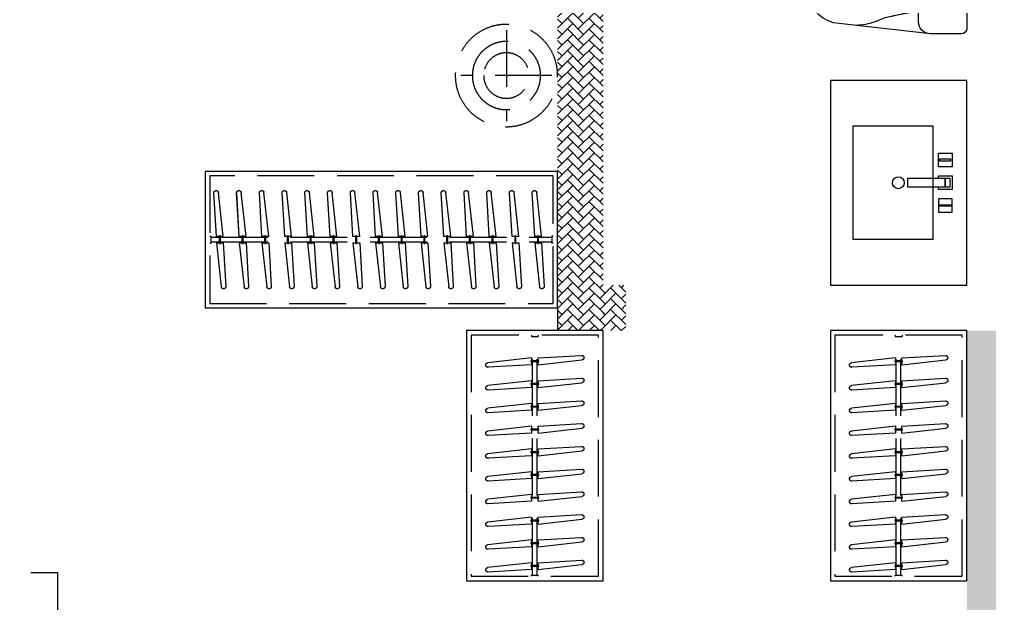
# Model space of a CAD drawing. Extents: x 2803505 to 5851001, y -1372902 to 24339.
# Drawn here: x 3277195 to 3281462, y -942923 to -940355 of the extents above; entities that cross this region are included whole.
import ezdxf

# ---------------------------------------------------------------- set-up
doc = ezdxf.new("R2010")
doc.units = 0
doc.header["$LTSCALE"] = 1000
doc.header["$MEASUREMENT"] = 0
doc.linetypes.add('A户型$0$DASH', pattern=[0.35, 0.25, -0.1])
doc.layers.get('0').update_dxf_attribs({"linetype": 'CONTINUOUS'})
for name, color, linetype in [('!!电气', 1, 'CONTINUOUS'), ('5fur', 175, 'CONTINUOUS'), ('LVTRY', 252, 'CONTINUOUS'), ('保温', 6, 'CONTINUOUS')]:
    doc.layers.add(name, color=color, linetype=linetype)
pattern_1 = [(45, (0, 0), (0, 47.4157523), [100.584, -33.528]), (135, (23.708, 23.708), (3e-15, 47.4157523), [100.584, -33.528])]

# ---------------------------------------------------------------- blocks, each defined once
blk = doc.blocks.new('rrrrrrrrrrrra')
at = {"color": 8}
for p, q in [((252.6, 483.7), (-87.4, 483.7)), ((-112.4, 458.7), (-112.4, 324.3)), ((277.6, 324.3), (277.6, 458.7)), ((-112.4, 324.3), (-63.7, -103.4)), ((277.6, 324.3), (227.5, -115.6)), ((-59.1, 271.1), (224.3, 271.1)), ((-20.6, 232.4), (-34.2, 153.6)), ((185.8, 232.4), (-20.6, 232.4)), ((185.8, 232.4), (199.4, 153.6)), ((191.3, 200.5), (-26.1, 200.5))]:
    blk.add_line(p, q, dxfattribs=at)
for centre, radius, start, end in [((-87.4, 458.7), 25, 90, 180), ((252.6, 458.7), 25, 0, 90), ((-59.1, 324.3), 53.3, 180, 270), ((224.3, 324.3), 53.3, 270, 0), ((-322.6, 209.8), 293.8, 333.5369, 351.4828), ((487.8, 209.8), 293.8, 188.5172, 206.4631), ((149, -3.2), 224.1, 158.5202, 180), ((16.2, -3.2), 224.1, 0, 21.4798), ((83.8, -63.6), 152.8, 195.0773, 340.1181)]:
    blk.add_arc(centre, radius, start, end, dxfattribs=at)
blk = doc.blocks.new('A$C1E0F638F')
for points in [[(499.7, 435.1), (499.7, 85.1), (0, 85.1), (0, 435.1)], [(269.9, 30), (229.9, 30), (229.9, 195), (269.9, 195)], [(119.9, 0), (179.9, 0), (179.9, 60), (119.9, 60)], [(146.9, 55), (152.9, 55), (152.9, 5), (146.9, 5)], [(379.9, 0), (319.9, 0), (319.9, 60), (379.9, 60)], [(352.9, 55), (346.9, 55), (346.9, 5), (352.9, 5)], [(229.9, 30), (269.9, 30), (269.9, 10), (229.9, 10)]]:
    blk.add_lwpolyline(points, close=True)
blk.add_lwpolyline([(269.9, 60), (279.9, 60), (279.9, 0), (219.9, 0), (219.9, 60), (229.9, 60)])
blk.add_circle((249.9, 236.3), 26)
blk = doc.blocks.new('GDGDRGDGRD')
at = {"layer": 'LVTRY', "color": 252}
blk.add_lwpolyline([(490882.6, 522448.5), (490282.6, 522448.5), (490282.6, 523348.5), (490882.6, 523348.5)], close=True, dxfattribs=at)
at = {"layer": 'LVTRY', "color": 252, "extrusion": (0, 0, -1), "xscale": -1, "zscale": -1, "rotation": 270}
blk.add_blockref('rrrrrrrrrrrra', (-490766.3, 523665.7), dxfattribs=at)
at = {"layer": 'LVTRY', "color": 252, "xscale": -1, "rotation": 270}
blk.add_blockref('A$C1E0F638F', (490347.5, 522648.8), dxfattribs=at)
blk = doc.blocks.new('GDFGDGRD')
at = {"layer": '保温', "linetype": 'ByBlock', "ltscale": 10}
h = blk.add_hatch(dxfattribs=at)
h.set_pattern_fill('AR-HBONE', color=251, scale=55)
h.set_pattern_definition(pattern_1)
h.paths.add_polyline_path([(443716.5, 370023.7), (443716.5, 372173.7), (443916.5, 372173.7), (443916.5, 370023.7)])
h = blk.add_hatch(dxfattribs=at)
h.set_pattern_fill('AR-HBONE', color=251, scale=55)
h.set_pattern_definition(pattern_1)
h.paths.add_polyline_path([(443916.5, 370023.7), (443916.5, 370223.7), (444016.5, 370223.7), (444016.5, 370023.7)])
at = {"layer": '保温', "color": 251, "linetype": 'ByBlock', "ltscale": 10}
blk.add_line((443716.5, 370123.7), (443716.5, 370023.7), dxfattribs=at)
blk = doc.blocks.new('A$C718F517F')
at = {"layer": '保温', "linetype": 'Continuous', "ltscale": 10}
h = blk.add_hatch(dxfattribs=at)
h.set_pattern_fill('HEX', color=251, scale=10, angle=90, style=0)
h.set_pattern_definition([(90, (-503782.455, -514000.21), (-16.49778, 1e-15), [9.525, -19.05]), (210, (-503782.455, -514000.21), (8.24889, -14.2874966), [9.525, -19.05]), (150, (-503782.455, -513990.684), (-8.24889, -14.2874966), [9.525, -19.05])])
h.paths.add_polyline_path([(0.1, 2048.3), (200.1, 2048.3), (200, 4900), (0, 4900)])
blk = doc.blocks.new('FGDGDGRDGRRD')
at = {"color": 252}
for p, q in [((421234.8, 367858.3), (421234.8, 368458.3)), ((421234.8, 368458.3), (422784.8, 368458.3)), ((421234.8, 367858.3), (421234.8, 368458.3)), ((421234.8, 368458.3), (422784.8, 368458.3)), ((422784.8, 368458.3), (422784.8, 367858.3)), ((422784.8, 368458.3), (422784.8, 368458.3)), ((422784.8, 368458.3), (422784.8, 367858.3)), ((422784.8, 368458.3), (422784.8, 368458.3)), ((422784.8, 367858.3), (421234.8, 367858.3)), ((422784.8, 367858.3), (421234.8, 367858.3)), ((419434.8, 366658.6), (419434.8, 367758.3)), ((419434.8, 367758.3), (420034.8, 367758.3)), ((419434.8, 366658.6), (419434.8, 367758.3)), ((419434.8, 367758.3), (420034.8, 367758.3)), ((420034.8, 367758.3), (420034.8, 366658.6)), ((420034.8, 367758.3), (420034.8, 366658.6)), ((421034.8, 366658.6), (421034.8, 367758.3)), ((421034.8, 367758.3), (421634.8, 367758.3)), ((421034.8, 366658.6), (421034.8, 367758.3)), ((421034.8, 367758.3), (421634.8, 367758.3)), ((421634.8, 367758.3), (421634.8, 366658.6)), ((421634.8, 367758.3), (421634.8, 366658.6)), ((420034.8, 366658.6), (419434.8, 366658.6)), ((420034.8, 366658.6), (419434.8, 366658.6)), ((420034.8, 366658.6), (420034.8, 366658.6)), ((420034.8, 366658.6), (420034.8, 366658.6)), ((421634.8, 366658.6), (421034.8, 366658.6)), ((421634.8, 366658.6), (421034.8, 366658.6)), ((421634.8, 366658.6), (421634.8, 366658.6)), ((421634.8, 366658.6), (421634.8, 366658.6))]:
    blk.add_line(p, q, dxfattribs=at)
at = {"layer": '5fur', "color": 252, "linetype": 'A户型$0$DASH'}
for p, q in [((421459.8, 369079.8, 0), (421459.8, 368679.8, 0)), ((421459.8, 369079.8, 0), (421459.8, 368679.8, 0)), ((421259.8, 368879.8, 0), (421659.8, 368879.8, 0)), ((421259.8, 368879.8, 0), (421659.8, 368879.8, 0)), ((421234.8, 367858.3), (421234.8, 368458.3)), ((421234.8, 368458.3), (422784.8, 368458.3)), ((421234.8, 367858.3), (421234.8, 368458.3)), ((421234.8, 368458.3), (422784.8, 368458.3)), ((421254.8, 367878.3), (421254.8, 368438.3)), ((421254.8, 368438.3), (422764.8, 368438.3)), ((421254.8, 367878.3), (421254.8, 368438.3)), ((421254.8, 368438.3), (422764.8, 368438.3)), ((422764.8, 368438.3), (422764.8, 367878.3)), ((422764.8, 368438.3), (422764.8, 367878.3)), ((422784.8, 368458.3), (422784.8, 367858.3)), ((422784.8, 368458.3), (422784.8, 367858.3)), ((421305.1, 368172.6), (421326.4, 368365.3)), ((421305.1, 368172.6), (421326.4, 368365.3)), ((421335.1, 368172.6), (421346.3, 368363.8)), ((421335.1, 368172.6), (421346.4, 368363.8)), ((421405.1, 368172.6), (421426.4, 368365.3)), ((421405.1, 368172.6), (421426.4, 368365.3)), ((421435.1, 368172.6), (421446.3, 368363.8)), ((421435.1, 368172.6), (421446.4, 368363.8)), ((421505.1, 368172.6), (421526.4, 368365.3)), ((421505.1, 368172.6), (421526.4, 368365.3)), ((421535.1, 368172.6), (421546.3, 368363.8)), ((421535.1, 368172.6), (421546.4, 368363.8)), ((421605.1, 368172.6), (421626.4, 368365.3)), ((421605.1, 368172.6), (421626.4, 368365.3)), ((421635.1, 368172.6), (421646.3, 368363.8)), ((421635.1, 368172.6), (421646.4, 368363.8)), ((421705.1, 368172.6), (421726.4, 368365.3)), ((421705.1, 368172.6), (421726.4, 368365.3)), ((421735.1, 368172.6), (421746.3, 368363.8)), ((421735.1, 368172.6), (421746.4, 368363.8)), ((421805.1, 368172.6), (421826.4, 368365.3)), ((421805.1, 368172.6), (421826.4, 368365.3)), ((421835.1, 368172.6), (421846.3, 368363.8)), ((421835.1, 368172.6), (421846.4, 368363.8)), ((421905.1, 368172.6), (421926.4, 368365.3)), ((421905.1, 368172.6), (421926.4, 368365.3)), ((421935.1, 368172.6), (421946.3, 368363.8)), ((421935.1, 368172.6), (421946.4, 368363.8)), ((422005.1, 368172.6), (422026.4, 368365.3)), ((422005.1, 368172.6), (422026.4, 368365.3)), ((422035.1, 368172.6), (422046.3, 368363.8)), ((422035.1, 368172.6), (422046.4, 368363.8)), ((422105.1, 368172.6), (422126.4, 368365.3)), ((422105.1, 368172.6), (422126.4, 368365.3)), ((422135.1, 368172.6), (422146.3, 368363.8)), ((422135.1, 368172.6), (422146.4, 368363.8)), ((422205.1, 368172.6), (422226.4, 368365.3)), ((422205.1, 368172.6), (422226.4, 368365.3)), ((422235.1, 368172.6), (422246.3, 368363.8)), ((422235.1, 368172.6), (422246.4, 368363.8)), ((422305.1, 368172.6), (422326.4, 368365.3)), ((422305.1, 368172.6), (422326.4, 368365.3)), ((422335.1, 368172.6), (422346.3, 368363.8)), ((422335.1, 368172.6), (422346.4, 368363.8)), ((422405.1, 368172.6), (422426.4, 368365.3)), ((422405.1, 368172.6), (422426.4, 368365.3)), ((422435.1, 368172.6), (422446.3, 368363.8)), ((422435.1, 368172.6), (422446.4, 368363.8)), ((422505.1, 368172.6), (422526.4, 368365.3)), ((422505.1, 368172.6), (422526.4, 368365.3)), ((422535.1, 368172.6), (422546.3, 368363.8)), ((422535.1, 368172.6), (422546.4, 368363.8)), ((422605.1, 368172.6), (422626.4, 368365.3)), ((422605.1, 368172.6), (422626.4, 368365.3)), ((422635.1, 368172.6), (422646.3, 368363.8)), ((422635.1, 368172.6), (422646.4, 368363.8)), ((422705.1, 368172.6), (422726.4, 368365.3)), ((422705.1, 368172.6), (422726.4, 368365.3)), ((422735.1, 368172.6), (422746.3, 368363.8)), ((422735.1, 368172.6), (422746.4, 368363.8)), ((421254.8, 368173.6), (421259.8, 368173.6)), ((421254.8, 368173.6), (421259.8, 368173.6)), ((421259.8, 368173.6), (421259.8, 368143.1)), ((421259.8, 368173.6), (421259.8, 368143.1)), ((421305.1, 368172.6), (421318.1, 368172.6)), ((421305.1, 368172.6), (421318.1, 368172.6)), ((421318.1, 368175.6), (421322.1, 368175.6)), ((421318.1, 368141), (421318.1, 368175.6)), ((421318.1, 368175.6), (421322.1, 368175.6)), ((421318.1, 368141), (421318.1, 368175.6)), ((421322.1, 368141), (421322.1, 368175.6)), ((421322.1, 368141), (421322.1, 368175.6)), ((421322.1, 368172.6), (421335.1, 368172.6)), ((421322.1, 368172.6), (421335.1, 368172.6)), ((421405.1, 368172.6), (421418.1, 368172.6)), ((421405.1, 368172.6), (421418.1, 368172.6)), ((421418.1, 368175.6), (421422.1, 368175.6)), ((421418.1, 368141), (421418.1, 368175.6)), ((421418.1, 368175.6), (421422.1, 368175.6)), ((421418.1, 368141), (421418.1, 368175.6)), ((421422.1, 368141), (421422.1, 368175.6)), ((421422.1, 368141), (421422.1, 368175.6)), ((421422.1, 368172.6), (421435.1, 368172.6)), ((421422.1, 368172.6), (421435.1, 368172.6)), ((421505.1, 368172.6), (421518.1, 368172.6)), ((421505.1, 368172.6), (421518.1, 368172.6)), ((421518.1, 368175.6), (421522.1, 368175.6)), ((421518.1, 368141), (421518.1, 368175.6)), ((421518.1, 368175.6), (421522.1, 368175.6)), ((421518.1, 368141), (421518.1, 368175.6)), ((421522.1, 368141), (421522.1, 368175.6)), ((421522.1, 368141), (421522.1, 368175.6)), ((421522.1, 368172.6), (421535.1, 368172.6)), ((421522.1, 368172.6), (421535.1, 368172.6)), ((421605.1, 368172.6), (421618.1, 368172.6)), ((421605.1, 368172.6), (421618.1, 368172.6)), ((421618.1, 368175.6), (421622.1, 368175.6)), ((421618.1, 368141), (421618.1, 368175.6)), ((421618.1, 368175.6), (421622.1, 368175.6)), ((421618.1, 368141), (421618.1, 368175.6)), ((421622.1, 368141), (421622.1, 368175.6)), ((421622.1, 368141), (421622.1, 368175.6)), ((421622.1, 368172.6), (421635.1, 368172.6)), ((421622.1, 368172.6), (421635.1, 368172.6)), ((421705.1, 368172.6), (421718.1, 368172.6)), ((421705.1, 368172.6), (421718.1, 368172.6)), ((421718.1, 368175.6), (421722.1, 368175.6)), ((421718.1, 368141), (421718.1, 368175.6)), ((421718.1, 368175.6), (421722.1, 368175.6)), ((421718.1, 368141), (421718.1, 368175.6)), ((421722.1, 368141), (421722.1, 368175.6)), ((421722.1, 368141), (421722.1, 368175.6)), ((421722.1, 368172.6), (421735.1, 368172.6)), ((421722.1, 368172.6), (421735.1, 368172.6)), ((421805.1, 368172.6), (421818.1, 368172.6)), ((421805.1, 368172.6), (421818.1, 368172.6)), ((421818.1, 368175.6), (421822.1, 368175.6)), ((421818.1, 368141), (421818.1, 368175.6)), ((421818.1, 368175.6), (421822.1, 368175.6)), ((421818.1, 368141), (421818.1, 368175.6)), ((421822.1, 368141), (421822.1, 368175.6)), ((421822.1, 368141), (421822.1, 368175.6)), ((421822.1, 368172.6), (421835.1, 368172.6)), ((421822.1, 368172.6), (421835.1, 368172.6)), ((421905.1, 368172.6), (421918.1, 368172.6)), ((421905.1, 368172.6), (421918.1, 368172.6)), ((421918.1, 368175.6), (421922.1, 368175.6)), ((421918.1, 368141), (421918.1, 368175.6)), ((421918.1, 368175.6), (421922.1, 368175.6)), ((421918.1, 368141), (421918.1, 368175.6)), ((421922.1, 368141), (421922.1, 368175.6)), ((421922.1, 368141), (421922.1, 368175.6)), ((421922.1, 368172.6), (421935.1, 368172.6)), ((421922.1, 368172.6), (421935.1, 368172.6)), ((422005.1, 368172.6), (422018.1, 368172.6)), ((422005.1, 368172.6), (422018.1, 368172.6)), ((422018.1, 368175.6), (422022.1, 368175.6)), ((422018.1, 368141), (422018.1, 368175.6)), ((422018.1, 368175.6), (422022.1, 368175.6)), ((422018.1, 368141), (422018.1, 368175.6)), ((422022.1, 368141), (422022.1, 368175.6)), ((422022.1, 368141), (422022.1, 368175.6)), ((422022.1, 368172.6), (422035.1, 368172.6)), ((422022.1, 368172.6), (422035.1, 368172.6)), ((422105.1, 368172.6), (422118.1, 368172.6)), ((422105.1, 368172.6), (422118.1, 368172.6)), ((422118.1, 368175.6), (422122.1, 368175.6)), ((422118.1, 368141), (422118.1, 368175.6)), ((422118.1, 368175.6), (422122.1, 368175.6)), ((422118.1, 368141), (422118.1, 368175.6)), ((422122.1, 368141), (422122.1, 368175.6)), ((422122.1, 368141), (422122.1, 368175.6)), ((422122.1, 368172.6), (422135.1, 368172.6)), ((422122.1, 368172.6), (422135.1, 368172.6)), ((422205.1, 368172.6), (422218.1, 368172.6)), ((422205.1, 368172.6), (422218.1, 368172.6)), ((422218.1, 368175.6), (422222.1, 368175.6)), ((422218.1, 368141), (422218.1, 368175.6)), ((422218.1, 368175.6), (422222.1, 368175.6)), ((422218.1, 368141), (422218.1, 368175.6)), ((422222.1, 368141), (422222.1, 368175.6)), ((422222.1, 368141), (422222.1, 368175.6)), ((422222.1, 368172.6), (422235.1, 368172.6)), ((422222.1, 368172.6), (422235.1, 368172.6)), ((422305.1, 368172.6), (422318.1, 368172.6)), ((422305.1, 368172.6), (422318.1, 368172.6)), ((422318.1, 368175.6), (422322.1, 368175.6)), ((422318.1, 368141), (422318.1, 368175.6)), ((422318.1, 368175.6), (422322.1, 368175.6)), ((422318.1, 368141), (422318.1, 368175.6)), ((422322.1, 368141), (422322.1, 368175.6)), ((422322.1, 368141), (422322.1, 368175.6)), ((422322.1, 368172.6), (422335.1, 368172.6)), ((422322.1, 368172.6), (422335.1, 368172.6)), ((422405.1, 368172.6), (422418.1, 368172.6)), ((422405.1, 368172.6), (422418.1, 368172.6)), ((422418.1, 368175.6), (422422.1, 368175.6)), ((422418.1, 368141), (422418.1, 368175.6)), ((422418.1, 368175.6), (422422.1, 368175.6)), ((422418.1, 368141), (422418.1, 368175.6)), ((422422.1, 368141), (422422.1, 368175.6)), ((422422.1, 368141), (422422.1, 368175.6)), ((422422.1, 368172.6), (422435.1, 368172.6)), ((422422.1, 368172.6), (422435.1, 368172.6)), ((422505.1, 368172.6), (422518.1, 368172.6)), ((422505.1, 368172.6), (422518.1, 368172.6)), ((422518.1, 368175.6), (422522.1, 368175.6)), ((422518.1, 368141), (422518.1, 368175.6)), ((422518.1, 368175.6), (422522.1, 368175.6)), ((422518.1, 368141), (422518.1, 368175.6)), ((422522.1, 368141), (422522.1, 368175.6)), ((422522.1, 368141), (422522.1, 368175.6)), ((422522.1, 368172.6), (422535.1, 368172.6)), ((422522.1, 368172.6), (422535.1, 368172.6)), ((422605.1, 368172.6), (422618.1, 368172.6)), ((422605.1, 368172.6), (422618.1, 368172.6)), ((422618.1, 368175.6), (422622.1, 368175.6)), ((422618.1, 368141), (422618.1, 368175.6)), ((422618.1, 368175.6), (422622.1, 368175.6)), ((422618.1, 368141), (422618.1, 368175.6)), ((422622.1, 368141), (422622.1, 368175.6)), ((422622.1, 368141), (422622.1, 368175.6)), ((422622.1, 368172.6), (422635.1, 368172.6)), ((422622.1, 368172.6), (422635.1, 368172.6)), ((422705.1, 368172.6), (422718.1, 368172.6)), ((422705.1, 368172.6), (422718.1, 368172.6)), ((422718.1, 368175.6), (422722.1, 368175.6)), ((422718.1, 368141), (422718.1, 368175.6)), ((422718.1, 368175.6), (422722.1, 368175.6)), ((422718.1, 368141), (422718.1, 368175.6)), ((422722.1, 368141), (422722.1, 368175.6)), ((422722.1, 368141), (422722.1, 368175.6)), ((422722.1, 368172.6), (422735.1, 368172.6)), ((422722.1, 368172.6), (422735.1, 368172.6)), ((422764.8, 368173.6), (422759.8, 368173.6)), ((422764.8, 368173.6), (422759.8, 368173.6)), ((422759.8, 368173.6), (422759.8, 368143.1)), ((422759.8, 368173.6), (422759.8, 368143.1)), ((421254.8, 368143.1), (421259.8, 368143.1)), ((421254.8, 368143.1), (421259.8, 368143.1)), ((422759.8, 368168.6), (421259.8, 368168.6)), ((422759.8, 368168.6), (421259.8, 368168.6)), ((422759.8, 368148.1), (421259.8, 368148.1)), ((422759.8, 368148.1), (421259.8, 368148.1)), ((421305.1, 368144), (421293.9, 367952.9)), ((421305.1, 368144), (421293.9, 367952.9)), ((421318.1, 368144), (421305.1, 368144)), ((421318.1, 368144), (421305.1, 368144)), ((421335.1, 368144), (421313.8, 367951.3)), ((421335.1, 368144), (421313.8, 367951.3)), ((421322.1, 368141), (421318.1, 368141)), ((421322.1, 368141), (421318.1, 368141)), ((421335.1, 368144), (421322.1, 368144)), ((421335.1, 368144), (421322.1, 368144)), ((421405.1, 368144), (421393.9, 367952.9)), ((421405.1, 368144), (421393.9, 367952.9)), ((421418.1, 368144), (421405.1, 368144)), ((421418.1, 368144), (421405.1, 368144)), ((421435.1, 368144), (421413.8, 367951.3)), ((421435.1, 368144), (421413.8, 367951.3)), ((421422.1, 368141), (421418.1, 368141)), ((421422.1, 368141), (421418.1, 368141)), ((421435.1, 368144), (421422.1, 368144)), ((421435.1, 368144), (421422.1, 368144)), ((421505.1, 368144), (421493.9, 367952.9)), ((421505.1, 368144), (421493.9, 367952.9)), ((421518.1, 368144), (421505.1, 368144)), ((421518.1, 368144), (421505.1, 368144)), ((421535.1, 368144), (421513.8, 367951.3)), ((421535.1, 368144), (421513.8, 367951.3)), ((421522.1, 368141), (421518.1, 368141)), ((421522.1, 368141), (421518.1, 368141)), ((421535.1, 368144), (421522.1, 368144)), ((421535.1, 368144), (421522.1, 368144)), ((421605.1, 368144), (421593.9, 367952.9)), ((421605.1, 368144), (421593.9, 367952.9)), ((421618.1, 368144), (421605.1, 368144)), ((421618.1, 368144), (421605.1, 368144)), ((421635.1, 368144), (421613.8, 367951.3)), ((421635.1, 368144), (421613.8, 367951.3)), ((421622.1, 368141), (421618.1, 368141)), ((421622.1, 368141), (421618.1, 368141)), ((421635.1, 368144), (421622.1, 368144)), ((421635.1, 368144), (421622.1, 368144)), ((421705.1, 368144), (421693.9, 367952.9)), ((421705.1, 368144), (421693.9, 367952.9)), ((421718.1, 368144), (421705.1, 368144)), ((421718.1, 368144), (421705.1, 368144)), ((421735.1, 368144), (421713.8, 367951.3)), ((421735.1, 368144), (421713.8, 367951.3)), ((421722.1, 368141), (421718.1, 368141)), ((421722.1, 368141), (421718.1, 368141)), ((421735.1, 368144), (421722.1, 368144)), ((421735.1, 368144), (421722.1, 368144)), ((421805.1, 368144), (421793.9, 367952.9)), ((421805.1, 368144), (421793.9, 367952.9)), ((421818.1, 368144), (421805.1, 368144)), ((421818.1, 368144), (421805.1, 368144)), ((421835.1, 368144), (421813.8, 367951.3)), ((421835.1, 368144), (421813.8, 367951.3)), ((421822.1, 368141), (421818.1, 368141)), ((421822.1, 368141), (421818.1, 368141)), ((421835.1, 368144), (421822.1, 368144)), ((421835.1, 368144), (421822.1, 368144)), ((421905.1, 368144), (421893.9, 367952.9)), ((421905.1, 368144), (421893.9, 367952.9)), ((421918.1, 368144), (421905.1, 368144)), ((421918.1, 368144), (421905.1, 368144)), ((421935.1, 368144), (421913.8, 367951.3)), ((421935.1, 368144), (421913.8, 367951.3)), ((421922.1, 368141), (421918.1, 368141)), ((421922.1, 368141), (421918.1, 368141)), ((421935.1, 368144), (421922.1, 368144)), ((421935.1, 368144), (421922.1, 368144)), ((422005.1, 368144), (421993.9, 367952.9)), ((422005.1, 368144), (421993.9, 367952.9)), ((422018.1, 368144), (422005.1, 368144)), ((422018.1, 368144), (422005.1, 368144)), ((422035.1, 368144), (422013.8, 367951.3)), ((422035.1, 368144), (422013.8, 367951.3)), ((422022.1, 368141), (422018.1, 368141)), ((422022.1, 368141), (422018.1, 368141)), ((422035.1, 368144), (422022.1, 368144)), ((422035.1, 368144), (422022.1, 368144)), ((422105.1, 368144), (422093.9, 367952.9)), ((422105.1, 368144), (422093.9, 367952.9)), ((422118.1, 368144), (422105.1, 368144)), ((422118.1, 368144), (422105.1, 368144)), ((422135.1, 368144), (422113.8, 367951.3)), ((422135.1, 368144), (422113.8, 367951.3)), ((422122.1, 368141), (422118.1, 368141)), ((422122.1, 368141), (422118.1, 368141)), ((422135.1, 368144), (422122.1, 368144)), ((422135.1, 368144), (422122.1, 368144)), ((422205.1, 368144), (422193.9, 367952.9)), ((422205.1, 368144), (422193.9, 367952.9)), ((422218.1, 368144), (422205.1, 368144)), ((422218.1, 368144), (422205.1, 368144)), ((422235.1, 368144), (422213.8, 367951.3)), ((422235.1, 368144), (422213.8, 367951.3)), ((422222.1, 368141), (422218.1, 368141)), ((422222.1, 368141), (422218.1, 368141)), ((422235.1, 368144), (422222.1, 368144)), ((422235.1, 368144), (422222.1, 368144)), ((422305.1, 368144), (422293.9, 367952.9)), ((422305.1, 368144), (422293.9, 367952.9)), ((422318.1, 368144), (422305.1, 368144)), ((422318.1, 368144), (422305.1, 368144)), ((422335.1, 368144), (422313.8, 367951.3)), ((422335.1, 368144), (422313.8, 367951.3)), ((422322.1, 368141), (422318.1, 368141)), ((422322.1, 368141), (422318.1, 368141)), ((422335.1, 368144), (422322.1, 368144)), ((422335.1, 368144), (422322.1, 368144)), ((422405.1, 368144), (422393.9, 367952.9)), ((422405.1, 368144), (422393.9, 367952.9)), ((422418.1, 368144), (422405.1, 368144)), ((422418.1, 368144), (422405.1, 368144)), ((422435.1, 368144), (422413.8, 367951.3)), ((422435.1, 368144), (422413.8, 367951.3)), ((422422.1, 368141), (422418.1, 368141)), ((422422.1, 368141), (422418.1, 368141)), ((422435.1, 368144), (422422.1, 368144)), ((422435.1, 368144), (422422.1, 368144)), ((422505.1, 368144), (422493.9, 367952.9)), ((422505.1, 368144), (422493.9, 367952.9)), ((422518.1, 368144), (422505.1, 368144)), ((422518.1, 368144), (422505.1, 368144)), ((422535.1, 368144), (422513.8, 367951.3)), ((422535.1, 368144), (422513.8, 367951.3)), ((422522.1, 368141), (422518.1, 368141)), ((422522.1, 368141), (422518.1, 368141)), ((422535.1, 368144), (422522.1, 368144)), ((422535.1, 368144), (422522.1, 368144)), ((422605.1, 368144), (422593.9, 367952.9)), ((422605.1, 368144), (422593.9, 367952.9)), ((422618.1, 368144), (422605.1, 368144)), ((422618.1, 368144), (422605.1, 368144)), ((422635.1, 368144), (422613.8, 367951.3)), ((422635.1, 368144), (422613.8, 367951.3)), ((422622.1, 368141), (422618.1, 368141)), ((422622.1, 368141), (422618.1, 368141)), ((422635.1, 368144), (422622.1, 368144)), ((422635.1, 368144), (422622.1, 368144)), ((422705.1, 368144), (422693.9, 367952.9)), ((422705.1, 368144), (422693.9, 367952.9)), ((422718.1, 368144), (422705.1, 368144)), ((422718.1, 368144), (422705.1, 368144)), ((422735.1, 368144), (422713.8, 367951.3)), ((422735.1, 368144), (422713.8, 367951.3)), ((422722.1, 368141), (422718.1, 368141)), ((422722.1, 368141), (422718.1, 368141)), ((422735.1, 368144), (422722.1, 368144)), ((422735.1, 368144), (422722.1, 368144)), ((422764.8, 368143.1), (422759.8, 368143.1)), ((422764.8, 368143.1), (422759.8, 368143.1)), ((422764.8, 367878.3), (421254.8, 367878.3)), ((422764.8, 367878.3), (421254.8, 367878.3)), ((422784.8, 367858.3), (421234.8, 367858.3)), ((422784.8, 367858.3), (421234.8, 367858.3)), ((419434.8, 366658.6), (419434.8, 367758.3)), ((419434.8, 367758.3), (420034.8, 367758.3)), ((419434.8, 366658.6), (419434.8, 367758.3)), ((419434.8, 367758.3), (420034.8, 367758.3)), ((420034.8, 367758.3), (420034.8, 366658.6)), ((420034.8, 367758.3), (420034.8, 366658.6)), ((421034.8, 366658.6), (421034.8, 367758.3)), ((421034.8, 367758.3), (421634.8, 367758.3)), ((421034.8, 366658.6), (421034.8, 367758.3)), ((421034.8, 367758.3), (421634.8, 367758.3)), ((421634.8, 367758.3), (421634.8, 366658.6)), ((421634.8, 367758.3), (421634.8, 366658.6)), ((419454.8, 366678.6), (419454.8, 367738.3)), ((419454.8, 367738.3), (420014.8, 367738.3)), ((419454.8, 366678.6), (419454.8, 367738.3)), ((419454.8, 367738.3), (420014.8, 367738.3)), ((419719.6, 367738.3), (419719.6, 367733.3)), ((419719.6, 367738.3), (419719.6, 367733.3)), ((419750.1, 367733.3), (419719.6, 367733.3)), ((419750.1, 367733.3), (419719.6, 367733.3)), ((419724.6, 366683.6), (419724.6, 367733.3)), ((419724.6, 366683.6), (419724.6, 367733.3)), ((419745.1, 366683.6), (419745.1, 367733.3)), ((419745.1, 366683.6), (419745.1, 367733.3)), ((419750.1, 367738.3), (419750.1, 367733.3)), ((419750.1, 367738.3), (419750.1, 367733.3)), ((420014.8, 367738.3), (420014.8, 366678.6)), ((420014.8, 367738.3), (420014.8, 366678.6)), ((421054.8, 366678.6), (421054.8, 367738.3)), ((421054.8, 367738.3), (421614.8, 367738.3)), ((421054.8, 366678.6), (421054.8, 367738.3)), ((421054.8, 367738.3), (421614.8, 367738.3)), ((421319.6, 367738.3), (421319.6, 367733.3)), ((421319.6, 367738.3), (421319.6, 367733.3)), ((421350.1, 367733.3), (421319.6, 367733.3)), ((421350.1, 367733.3), (421319.6, 367733.3)), ((421324.6, 366683.6), (421324.6, 367733.3)), ((421324.6, 366683.6), (421324.6, 367733.3)), ((421345.1, 366683.6), (421345.1, 367733.3)), ((421345.1, 366683.6), (421345.1, 367733.3)), ((421350.1, 367738.3), (421350.1, 367733.3)), ((421350.1, 367738.3), (421350.1, 367733.3)), ((421614.8, 367738.3), (421614.8, 366678.6)), ((421614.8, 367738.3), (421614.8, 366678.6)), ((419720.5, 367608.3), (419527.8, 367629.6)), ((419720.5, 367608.3), (419527.8, 367629.6)), ((419720.5, 367638.3), (419529.4, 367649.5)), ((419720.5, 367638.3), (419529.4, 367649.5)), ((419717.5, 367621.3), (419717.5, 367625.3)), ((419717.5, 367625.3), (419752.1, 367625.3)), ((419717.5, 367621.3), (419717.5, 367625.3)), ((419717.5, 367625.3), (419752.1, 367625.3)), ((419717.5, 367621.3), (419752.1, 367621.3)), ((419717.5, 367621.3), (419752.1, 367621.3)), ((419720.5, 367625.3), (419720.5, 367638.3)), ((419720.5, 367625.3), (419720.5, 367638.3)), ((419720.5, 367608.3), (419720.5, 367621.3)), ((419720.5, 367608.3), (419720.5, 367621.3)), ((419749.1, 367638.3), (419749.1, 367625.3)), ((419749.1, 367638.3), (419941.8, 367617)), ((419749.1, 367638.3), (419749.1, 367625.3)), ((419749.1, 367638.3), (419941.8, 367617)), ((419749.1, 367621.3), (419749.1, 367608.3)), ((419749.1, 367621.3), (419749.1, 367608.3)), ((419752.1, 367625.3), (419752.1, 367621.3)), ((419752.1, 367625.3), (419752.1, 367621.3)), ((421320.5, 367608.3), (421127.8, 367629.6)), ((421320.5, 367608.3), (421127.8, 367629.6)), ((421320.5, 367638.3), (421129.4, 367649.5)), ((421320.5, 367638.3), (421129.4, 367649.5)), ((421317.5, 367621.3), (421317.5, 367625.3)), ((421317.5, 367625.3), (421352.1, 367625.3)), ((421317.5, 367621.3), (421317.5, 367625.3)), ((421317.5, 367625.3), (421352.1, 367625.3)), ((421317.5, 367621.3), (421352.1, 367621.3)), ((421317.5, 367621.3), (421352.1, 367621.3)), ((421320.5, 367625.3), (421320.5, 367638.3)), ((421320.5, 367625.3), (421320.5, 367638.3)), ((421320.5, 367608.3), (421320.5, 367621.3)), ((421320.5, 367608.3), (421320.5, 367621.3)), ((421349.1, 367638.3), (421349.1, 367625.3)), ((421349.1, 367638.3), (421541.8, 367617)), ((421349.1, 367638.3), (421349.1, 367625.3)), ((421349.1, 367638.3), (421541.8, 367617)), ((421349.1, 367621.3), (421349.1, 367608.3)), ((421349.1, 367621.3), (421349.1, 367608.3)), ((421352.1, 367625.3), (421352.1, 367621.3)), ((421352.1, 367625.3), (421352.1, 367621.3)), ((419749.1, 367608.3), (419940.3, 367597.1)), ((419749.1, 367608.3), (419940.3, 367597.1)), ((421349.1, 367608.3), (421540.3, 367597.1)), ((421349.1, 367608.3), (421540.3, 367597.1)), ((419720.5, 367508.3), (419527.8, 367529.6)), ((419720.5, 367508.3), (419527.8, 367529.6)), ((419720.5, 367538.3), (419529.4, 367549.5)), ((419720.5, 367538.3), (419529.4, 367549.5)), ((419720.5, 367525.3), (419720.5, 367538.3)), ((419720.5, 367525.3), (419720.5, 367538.3)), ((419749.1, 367538.3), (419749.1, 367525.3)), ((419749.1, 367538.3), (419941.8, 367517)), ((419749.1, 367538.3), (419749.1, 367525.3)), ((419749.1, 367538.3), (419941.8, 367517)), ((421320.5, 367508.3), (421127.8, 367529.6)), ((421320.5, 367508.3), (421127.8, 367529.6)), ((421320.5, 367538.3), (421129.4, 367549.5)), ((421320.5, 367538.3), (421129.4, 367549.5)), ((421320.5, 367525.3), (421320.5, 367538.3)), ((421320.5, 367525.3), (421320.5, 367538.3)), ((421349.1, 367538.3), (421349.1, 367525.3)), ((421349.1, 367538.3), (421541.8, 367517)), ((421349.1, 367538.3), (421349.1, 367525.3)), ((421349.1, 367538.3), (421541.8, 367517)), ((419717.5, 367521.3), (419717.5, 367525.3)), ((419717.5, 367525.3), (419752.1, 367525.3)), ((419717.5, 367521.3), (419717.5, 367525.3)), ((419717.5, 367525.3), (419752.1, 367525.3)), ((419717.5, 367521.3), (419752.1, 367521.3)), ((419717.5, 367521.3), (419752.1, 367521.3)), ((419720.5, 367508.3), (419720.5, 367521.3)), ((419720.5, 367508.3), (419720.5, 367521.3)), ((419749.1, 367521.3), (419749.1, 367508.3)), ((419749.1, 367521.3), (419749.1, 367508.3)), ((419749.1, 367508.3), (419940.3, 367497.1)), ((419749.1, 367508.3), (419940.3, 367497.1)), ((419752.1, 367525.3), (419752.1, 367521.3)), ((419752.1, 367525.3), (419752.1, 367521.3)), ((421317.5, 367521.3), (421317.5, 367525.3)), ((421317.5, 367525.3), (421352.1, 367525.3)), ((421317.5, 367521.3), (421317.5, 367525.3)), ((421317.5, 367525.3), (421352.1, 367525.3)), ((421317.5, 367521.3), (421352.1, 367521.3)), ((421317.5, 367521.3), (421352.1, 367521.3)), ((421320.5, 367508.3), (421320.5, 367521.3)), ((421320.5, 367508.3), (421320.5, 367521.3)), ((421349.1, 367521.3), (421349.1, 367508.3)), ((421349.1, 367521.3), (421349.1, 367508.3)), ((421349.1, 367508.3), (421540.3, 367497.1)), ((421349.1, 367508.3), (421540.3, 367497.1)), ((421352.1, 367525.3), (421352.1, 367521.3)), ((421352.1, 367525.3), (421352.1, 367521.3)), ((419720.5, 367438.3), (419529.4, 367449.5)), ((419720.5, 367438.3), (419529.4, 367449.5)), ((421320.5, 367438.3), (421129.4, 367449.5)), ((421320.5, 367438.3), (421129.4, 367449.5)), ((419720.5, 367408.3), (419527.8, 367429.6)), ((419720.5, 367408.3), (419527.8, 367429.6)), ((419717.5, 367421.3), (419717.5, 367425.3)), ((419717.5, 367425.3), (419752.1, 367425.3)), ((419717.5, 367421.3), (419717.5, 367425.3)), ((419717.5, 367425.3), (419752.1, 367425.3)), ((419717.5, 367421.3), (419752.1, 367421.3)), ((419717.5, 367421.3), (419752.1, 367421.3)), ((419720.5, 367425.3), (419720.5, 367438.3)), ((419720.5, 367425.3), (419720.5, 367438.3)), ((419720.5, 367408.3), (419720.5, 367421.3)), ((419720.5, 367408.3), (419720.5, 367421.3)), ((419749.1, 367438.3), (419749.1, 367425.3)), ((419749.1, 367438.3), (419941.8, 367417)), ((419749.1, 367438.3), (419749.1, 367425.3)), ((419749.1, 367438.3), (419941.8, 367417)), ((419749.1, 367421.3), (419749.1, 367408.3)), ((419749.1, 367421.3), (419749.1, 367408.3)), ((419749.1, 367408.3), (419940.3, 367397.1)), ((419749.1, 367408.3), (419940.3, 367397.1)), ((419752.1, 367425.3), (419752.1, 367421.3)), ((419752.1, 367425.3), (419752.1, 367421.3)), ((421320.5, 367408.3), (421127.8, 367429.6)), ((421320.5, 367408.3), (421127.8, 367429.6)), ((421317.5, 367421.3), (421317.5, 367425.3)), ((421317.5, 367425.3), (421352.1, 367425.3)), ((421317.5, 367421.3), (421317.5, 367425.3)), ((421317.5, 367425.3), (421352.1, 367425.3)), ((421317.5, 367421.3), (421352.1, 367421.3)), ((421317.5, 367421.3), (421352.1, 367421.3)), ((421320.5, 367425.3), (421320.5, 367438.3)), ((421320.5, 367425.3), (421320.5, 367438.3)), ((421320.5, 367408.3), (421320.5, 367421.3)), ((421320.5, 367408.3), (421320.5, 367421.3)), ((421349.1, 367438.3), (421349.1, 367425.3)), ((421349.1, 367438.3), (421541.8, 367417)), ((421349.1, 367438.3), (421349.1, 367425.3)), ((421349.1, 367438.3), (421541.8, 367417)), ((421349.1, 367421.3), (421349.1, 367408.3)), ((421349.1, 367421.3), (421349.1, 367408.3)), ((421349.1, 367408.3), (421540.3, 367397.1)), ((421349.1, 367408.3), (421540.3, 367397.1)), ((421352.1, 367425.3), (421352.1, 367421.3)), ((421352.1, 367425.3), (421352.1, 367421.3)), ((419720.5, 367308.3), (419527.8, 367329.6)), ((419720.5, 367308.3), (419527.8, 367329.6)), ((419720.5, 367338.3), (419529.4, 367349.5)), ((419720.5, 367338.3), (419529.4, 367349.5)), ((419717.5, 367321.3), (419717.5, 367325.3)), ((419717.5, 367325.3), (419752.1, 367325.3)), ((419717.5, 367321.3), (419717.5, 367325.3)), ((419717.5, 367325.3), (419752.1, 367325.3)), ((419717.5, 367321.3), (419752.1, 367321.3)), ((419717.5, 367321.3), (419752.1, 367321.3)), ((419720.5, 367325.3), (419720.5, 367338.3)), ((419720.5, 367325.3), (419720.5, 367338.3)), ((419720.5, 367308.3), (419720.5, 367321.3)), ((419720.5, 367308.3), (419720.5, 367321.3)), ((419749.1, 367338.3), (419749.1, 367325.3)), ((419749.1, 367338.3), (419941.8, 367317)), ((419749.1, 367338.3), (419749.1, 367325.3)), ((419749.1, 367338.3), (419941.8, 367317)), ((419749.1, 367321.3), (419749.1, 367308.3)), ((419749.1, 367321.3), (419749.1, 367308.3)), ((419752.1, 367325.3), (419752.1, 367321.3)), ((419752.1, 367325.3), (419752.1, 367321.3)), ((421320.5, 367308.3), (421127.8, 367329.6)), ((421320.5, 367308.3), (421127.8, 367329.6)), ((421320.5, 367338.3), (421129.4, 367349.5)), ((421320.5, 367338.3), (421129.4, 367349.5)), ((421317.5, 367321.3), (421317.5, 367325.3)), ((421317.5, 367325.3), (421352.1, 367325.3)), ((421317.5, 367321.3), (421317.5, 367325.3)), ((421317.5, 367325.3), (421352.1, 367325.3)), ((421317.5, 367321.3), (421352.1, 367321.3)), ((421317.5, 367321.3), (421352.1, 367321.3)), ((421320.5, 367325.3), (421320.5, 367338.3)), ((421320.5, 367325.3), (421320.5, 367338.3)), ((421320.5, 367308.3), (421320.5, 367321.3)), ((421320.5, 367308.3), (421320.5, 367321.3)), ((421349.1, 367338.3), (421349.1, 367325.3)), ((421349.1, 367338.3), (421541.8, 367317)), ((421349.1, 367338.3), (421349.1, 367325.3)), ((421349.1, 367338.3), (421541.8, 367317)), ((421349.1, 367321.3), (421349.1, 367308.3)), ((421349.1, 367321.3), (421349.1, 367308.3)), ((421352.1, 367325.3), (421352.1, 367321.3)), ((421352.1, 367325.3), (421352.1, 367321.3)), ((419749.1, 367308.3), (419940.3, 367297.1)), ((419749.1, 367308.3), (419940.3, 367297.1)), ((421349.1, 367308.3), (421540.3, 367297.1)), ((421349.1, 367308.3), (421540.3, 367297.1)), ((419720.5, 367238.3), (419529.4, 367249.5)), ((419720.5, 367238.3), (419529.4, 367249.5)), ((419720.5, 367225.3), (419720.5, 367238.3)), ((419720.5, 367225.3), (419720.5, 367238.3)), ((419749.1, 367238.3), (419749.1, 367225.3)), ((419749.1, 367238.3), (419941.8, 367217)), ((419749.1, 367238.3), (419749.1, 367225.3)), ((419749.1, 367238.3), (419941.8, 367217)), ((421320.5, 367238.3), (421129.4, 367249.5)), ((421320.5, 367238.3), (421129.4, 367249.5)), ((421320.5, 367225.3), (421320.5, 367238.3)), ((421320.5, 367225.3), (421320.5, 367238.3)), ((421349.1, 367238.3), (421349.1, 367225.3)), ((421349.1, 367238.3), (421541.8, 367217)), ((421349.1, 367238.3), (421349.1, 367225.3)), ((421349.1, 367238.3), (421541.8, 367217)), ((419720.5, 367208.3), (419527.8, 367229.6)), ((419720.5, 367208.3), (419527.8, 367229.6)), ((419717.5, 367221.3), (419717.5, 367225.3)), ((419717.5, 367225.3), (419752.1, 367225.3)), ((419717.5, 367221.3), (419717.5, 367225.3)), ((419717.5, 367225.3), (419752.1, 367225.3)), ((419717.5, 367221.3), (419752.1, 367221.3)), ((419717.5, 367221.3), (419752.1, 367221.3)), ((419720.5, 367208.3), (419720.5, 367221.3)), ((419720.5, 367208.3), (419720.5, 367221.3)), ((419749.1, 367221.3), (419749.1, 367208.3)), ((419749.1, 367221.3), (419749.1, 367208.3)), ((419749.1, 367208.3), (419940.3, 367197.1)), ((419749.1, 367208.3), (419940.3, 367197.1)), ((419752.1, 367225.3), (419752.1, 367221.3)), ((419752.1, 367225.3), (419752.1, 367221.3)), ((421320.5, 367208.3), (421127.8, 367229.6)), ((421320.5, 367208.3), (421127.8, 367229.6)), ((421317.5, 367221.3), (421317.5, 367225.3)), ((421317.5, 367225.3), (421352.1, 367225.3)), ((421317.5, 367221.3), (421317.5, 367225.3)), ((421317.5, 367225.3), (421352.1, 367225.3)), ((421317.5, 367221.3), (421352.1, 367221.3)), ((421317.5, 367221.3), (421352.1, 367221.3)), ((421320.5, 367208.3), (421320.5, 367221.3)), ((421320.5, 367208.3), (421320.5, 367221.3)), ((421349.1, 367221.3), (421349.1, 367208.3)), ((421349.1, 367221.3), (421349.1, 367208.3)), ((421349.1, 367208.3), (421540.3, 367197.1)), ((421349.1, 367208.3), (421540.3, 367197.1)), ((421352.1, 367225.3), (421352.1, 367221.3)), ((421352.1, 367225.3), (421352.1, 367221.3)), ((419720.5, 367138.3), (419529.4, 367149.5)), ((419720.5, 367138.3), (419529.4, 367149.5)), ((421320.5, 367138.3), (421129.4, 367149.5)), ((421320.5, 367138.3), (421129.4, 367149.5)), ((419720.5, 367108.3), (419527.8, 367129.6)), ((419720.5, 367108.3), (419527.8, 367129.6)), ((419717.5, 367121.3), (419717.5, 367125.3)), ((419717.5, 367125.3), (419752.1, 367125.3)), ((419717.5, 367121.3), (419717.5, 367125.3)), ((419717.5, 367125.3), (419752.1, 367125.3)), ((419717.5, 367121.3), (419752.1, 367121.3)), ((419717.5, 367121.3), (419752.1, 367121.3)), ((419720.5, 367125.3), (419720.5, 367138.3)), ((419720.5, 367125.3), (419720.5, 367138.3)), ((419720.5, 367108.3), (419720.5, 367121.3)), ((419720.5, 367108.3), (419720.5, 367121.3)), ((419749.1, 367138.3), (419749.1, 367125.3)), ((419749.1, 367138.3), (419941.8, 367117)), ((419749.1, 367138.3), (419749.1, 367125.3)), ((419749.1, 367138.3), (419941.8, 367117)), ((419749.1, 367121.3), (419749.1, 367108.3)), ((419749.1, 367121.3), (419749.1, 367108.3)), ((419749.1, 367108.3), (419940.3, 367097.1)), ((419749.1, 367108.3), (419940.3, 367097.1)), ((419752.1, 367125.3), (419752.1, 367121.3)), ((419752.1, 367125.3), (419752.1, 367121.3)), ((421320.5, 367108.3), (421127.8, 367129.6)), ((421320.5, 367108.3), (421127.8, 367129.6)), ((421317.5, 367121.3), (421317.5, 367125.3)), ((421317.5, 367125.3), (421352.1, 367125.3)), ((421317.5, 367121.3), (421317.5, 367125.3)), ((421317.5, 367125.3), (421352.1, 367125.3)), ((421317.5, 367121.3), (421352.1, 367121.3)), ((421317.5, 367121.3), (421352.1, 367121.3)), ((421320.5, 367125.3), (421320.5, 367138.3)), ((421320.5, 367125.3), (421320.5, 367138.3)), ((421320.5, 367108.3), (421320.5, 367121.3)), ((421320.5, 367108.3), (421320.5, 367121.3)), ((421349.1, 367138.3), (421349.1, 367125.3)), ((421349.1, 367138.3), (421541.8, 367117)), ((421349.1, 367138.3), (421349.1, 367125.3)), ((421349.1, 367138.3), (421541.8, 367117)), ((421349.1, 367121.3), (421349.1, 367108.3)), ((421349.1, 367121.3), (421349.1, 367108.3)), ((421349.1, 367108.3), (421540.3, 367097.1)), ((421349.1, 367108.3), (421540.3, 367097.1)), ((421352.1, 367125.3), (421352.1, 367121.3)), ((421352.1, 367125.3), (421352.1, 367121.3)), ((419720.5, 367008.3), (419527.8, 367029.6)), ((419720.5, 367008.3), (419527.8, 367029.6)), ((419720.5, 367038.3), (419529.4, 367049.5)), ((419720.5, 367038.3), (419529.4, 367049.5)), ((419717.5, 367021.3), (419717.5, 367025.3)), ((419717.5, 367025.3), (419752.1, 367025.3)), ((419717.5, 367021.3), (419717.5, 367025.3)), ((419717.5, 367025.3), (419752.1, 367025.3)), ((419717.5, 367021.3), (419752.1, 367021.3)), ((419717.5, 367021.3), (419752.1, 367021.3)), ((419720.5, 367025.3), (419720.5, 367038.3)), ((419720.5, 367025.3), (419720.5, 367038.3)), ((419720.5, 367008.3), (419720.5, 367021.3)), ((419720.5, 367008.3), (419720.5, 367021.3)), ((419749.1, 367038.3), (419749.1, 367025.3)), ((419749.1, 367038.3), (419941.8, 367017)), ((419749.1, 367038.3), (419749.1, 367025.3)), ((419749.1, 367038.3), (419941.8, 367017)), ((419749.1, 367021.3), (419749.1, 367008.3)), ((419749.1, 367021.3), (419749.1, 367008.3)), ((419752.1, 367025.3), (419752.1, 367021.3)), ((419752.1, 367025.3), (419752.1, 367021.3)), ((421320.5, 367008.3), (421127.8, 367029.6)), ((421320.5, 367008.3), (421127.8, 367029.6)), ((421320.5, 367038.3), (421129.4, 367049.5)), ((421320.5, 367038.3), (421129.4, 367049.5)), ((421317.5, 367021.3), (421317.5, 367025.3)), ((421317.5, 367025.3), (421352.1, 367025.3)), ((421317.5, 367021.3), (421317.5, 367025.3)), ((421317.5, 367025.3), (421352.1, 367025.3)), ((421317.5, 367021.3), (421352.1, 367021.3)), ((421317.5, 367021.3), (421352.1, 367021.3)), ((421320.5, 367025.3), (421320.5, 367038.3)), ((421320.5, 367025.3), (421320.5, 367038.3)), ((421320.5, 367008.3), (421320.5, 367021.3)), ((421320.5, 367008.3), (421320.5, 367021.3)), ((421349.1, 367038.3), (421349.1, 367025.3)), ((421349.1, 367038.3), (421541.8, 367017)), ((421349.1, 367038.3), (421349.1, 367025.3)), ((421349.1, 367038.3), (421541.8, 367017)), ((421349.1, 367021.3), (421349.1, 367008.3)), ((421349.1, 367021.3), (421349.1, 367008.3)), ((421352.1, 367025.3), (421352.1, 367021.3)), ((421352.1, 367025.3), (421352.1, 367021.3)), ((419749.1, 367008.3), (419940.3, 366997.1)), ((419749.1, 367008.3), (419940.3, 366997.1)), ((421349.1, 367008.3), (421540.3, 366997.1)), ((421349.1, 367008.3), (421540.3, 366997.1)), ((419720.5, 366938.3), (419529.4, 366949.5)), ((419720.5, 366938.3), (419529.4, 366949.5)), ((419720.5, 366925.3), (419720.5, 366938.3)), ((419720.5, 366925.3), (419720.5, 366938.3)), ((419749.1, 366938.3), (419749.1, 366925.3)), ((419749.1, 366938.3), (419941.8, 366917)), ((419749.1, 366938.3), (419749.1, 366925.3)), ((419749.1, 366938.3), (419941.8, 366917)), ((421320.5, 366938.3), (421129.4, 366949.5)), ((421320.5, 366938.3), (421129.4, 366949.5)), ((421320.5, 366925.3), (421320.5, 366938.3)), ((421320.5, 366925.3), (421320.5, 366938.3)), ((421349.1, 366938.3), (421349.1, 366925.3)), ((421349.1, 366938.3), (421541.8, 366917)), ((421349.1, 366938.3), (421349.1, 366925.3)), ((421349.1, 366938.3), (421541.8, 366917)), ((419720.5, 366908.3), (419527.8, 366929.6)), ((419720.5, 366908.3), (419527.8, 366929.6)), ((419717.5, 366921.3), (419717.5, 366925.3)), ((419717.5, 366925.3), (419752.1, 366925.3)), ((419717.5, 366921.3), (419717.5, 366925.3)), ((419717.5, 366925.3), (419752.1, 366925.3)), ((419717.5, 366921.3), (419752.1, 366921.3)), ((419717.5, 366921.3), (419752.1, 366921.3)), ((419720.5, 366908.3), (419720.5, 366921.3)), ((419720.5, 366908.3), (419720.5, 366921.3)), ((419749.1, 366921.3), (419749.1, 366908.3)), ((419749.1, 366921.3), (419749.1, 366908.3)), ((419749.1, 366908.3), (419940.3, 366897.1)), ((419749.1, 366908.3), (419940.3, 366897.1)), ((419752.1, 366925.3), (419752.1, 366921.3)), ((419752.1, 366925.3), (419752.1, 366921.3)), ((421320.5, 366908.3), (421127.8, 366929.6)), ((421320.5, 366908.3), (421127.8, 366929.6)), ((421317.5, 366921.3), (421317.5, 366925.3)), ((421317.5, 366925.3), (421352.1, 366925.3)), ((421317.5, 366921.3), (421317.5, 366925.3)), ((421317.5, 366925.3), (421352.1, 366925.3)), ((421317.5, 366921.3), (421352.1, 366921.3)), ((421317.5, 366921.3), (421352.1, 366921.3)), ((421320.5, 366908.3), (421320.5, 366921.3)), ((421320.5, 366908.3), (421320.5, 366921.3)), ((421349.1, 366921.3), (421349.1, 366908.3)), ((421349.1, 366921.3), (421349.1, 366908.3)), ((421349.1, 366908.3), (421540.3, 366897.1)), ((421349.1, 366908.3), (421540.3, 366897.1)), ((421352.1, 366925.3), (421352.1, 366921.3)), ((421352.1, 366925.3), (421352.1, 366921.3)), ((419720.5, 366838.3), (419529.4, 366849.5)), ((419720.5, 366838.3), (419529.4, 366849.5)), ((421320.5, 366838.3), (421129.4, 366849.5)), ((421320.5, 366838.3), (421129.4, 366849.5)), ((419720.5, 366808.3), (419527.8, 366829.6)), ((419720.5, 366808.3), (419527.8, 366829.6)), ((419717.5, 366821.3), (419717.5, 366825.3)), ((419717.5, 366825.3), (419752.1, 366825.3)), ((419717.5, 366821.3), (419717.5, 366825.3)), ((419717.5, 366825.3), (419752.1, 366825.3)), ((419717.5, 366821.3), (419752.1, 366821.3)), ((419717.5, 366821.3), (419752.1, 366821.3)), ((419720.5, 366825.3), (419720.5, 366838.3)), ((419720.5, 366825.3), (419720.5, 366838.3)), ((419720.5, 366808.3), (419720.5, 366821.3)), ((419720.5, 366808.3), (419720.5, 366821.3)), ((419749.1, 366838.3), (419749.1, 366825.3)), ((419749.1, 366838.3), (419941.8, 366817)), ((419749.1, 366838.3), (419749.1, 366825.3)), ((419749.1, 366838.3), (419941.8, 366817)), ((419749.1, 366821.3), (419749.1, 366808.3)), ((419749.1, 366821.3), (419749.1, 366808.3)), ((419749.1, 366808.3), (419940.3, 366797.1)), ((419749.1, 366808.3), (419940.3, 366797.1)), ((419752.1, 366825.3), (419752.1, 366821.3)), ((419752.1, 366825.3), (419752.1, 366821.3)), ((421320.5, 366808.3), (421127.8, 366829.6)), ((421320.5, 366808.3), (421127.8, 366829.6)), ((421317.5, 366821.3), (421317.5, 366825.3)), ((421317.5, 366825.3), (421352.1, 366825.3)), ((421317.5, 366821.3), (421317.5, 366825.3)), ((421317.5, 366825.3), (421352.1, 366825.3)), ((421317.5, 366821.3), (421352.1, 366821.3)), ((421317.5, 366821.3), (421352.1, 366821.3)), ((421320.5, 366825.3), (421320.5, 366838.3)), ((421320.5, 366825.3), (421320.5, 366838.3)), ((421320.5, 366808.3), (421320.5, 366821.3)), ((421320.5, 366808.3), (421320.5, 366821.3)), ((421349.1, 366838.3), (421349.1, 366825.3)), ((421349.1, 366838.3), (421541.8, 366817)), ((421349.1, 366838.3), (421349.1, 366825.3)), ((421349.1, 366838.3), (421541.8, 366817)), ((421349.1, 366821.3), (421349.1, 366808.3)), ((421349.1, 366821.3), (421349.1, 366808.3)), ((421349.1, 366808.3), (421540.3, 366797.1)), ((421349.1, 366808.3), (421540.3, 366797.1)), ((421352.1, 366825.3), (421352.1, 366821.3)), ((421352.1, 366825.3), (421352.1, 366821.3)), ((419720.5, 366708.3), (419527.8, 366729.6)), ((419720.5, 366708.3), (419527.8, 366729.6)), ((419720.5, 366738.3), (419529.4, 366749.5)), ((419720.5, 366738.3), (419529.4, 366749.5)), ((419717.5, 366721.3), (419717.5, 366725.3)), ((419717.5, 366725.3), (419752.1, 366725.3)), ((419717.5, 366721.3), (419717.5, 366725.3)), ((419717.5, 366725.3), (419752.1, 366725.3)), ((419717.5, 366721.3), (419752.1, 366721.3)), ((419717.5, 366721.3), (419752.1, 366721.3)), ((419720.5, 366725.3), (419720.5, 366738.3)), ((419720.5, 366725.3), (419720.5, 366738.3)), ((419720.5, 366708.3), (419720.5, 366721.3)), ((419720.5, 366708.3), (419720.5, 366721.3)), ((419749.1, 366738.3), (419749.1, 366725.3)), ((419749.1, 366738.3), (419941.8, 366717)), ((419749.1, 366738.3), (419749.1, 366725.3)), ((419749.1, 366738.3), (419941.8, 366717)), ((419749.1, 366721.3), (419749.1, 366708.3)), ((419749.1, 366721.3), (419749.1, 366708.3)), ((419752.1, 366725.3), (419752.1, 366721.3)), ((419752.1, 366725.3), (419752.1, 366721.3)), ((421320.5, 366708.3), (421127.8, 366729.6)), ((421320.5, 366708.3), (421127.8, 366729.6)), ((421320.5, 366738.3), (421129.4, 366749.5)), ((421320.5, 366738.3), (421129.4, 366749.5)), ((421317.5, 366721.3), (421317.5, 366725.3)), ((421317.5, 366725.3), (421352.1, 366725.3)), ((421317.5, 366721.3), (421317.5, 366725.3)), ((421317.5, 366725.3), (421352.1, 366725.3)), ((421317.5, 366721.3), (421352.1, 366721.3)), ((421317.5, 366721.3), (421352.1, 366721.3)), ((421320.5, 366725.3), (421320.5, 366738.3)), ((421320.5, 366725.3), (421320.5, 366738.3)), ((421320.5, 366708.3), (421320.5, 366721.3)), ((421320.5, 366708.3), (421320.5, 366721.3)), ((421349.1, 366738.3), (421349.1, 366725.3)), ((421349.1, 366738.3), (421541.8, 366717)), ((421349.1, 366738.3), (421349.1, 366725.3)), ((421349.1, 366738.3), (421541.8, 366717)), ((421349.1, 366721.3), (421349.1, 366708.3)), ((421349.1, 366721.3), (421349.1, 366708.3)), ((421352.1, 366725.3), (421352.1, 366721.3)), ((421352.1, 366725.3), (421352.1, 366721.3)), ((420014.8, 366678.6), (419454.8, 366678.6)), ((420014.8, 366678.6), (419454.8, 366678.6)), ((419719.6, 366678.6), (419719.6, 366683.6)), ((419719.6, 366678.6), (419719.6, 366683.6)), ((419750.1, 366683.6), (419719.6, 366683.6)), ((419750.1, 366683.6), (419719.6, 366683.6)), ((419749.1, 366708.3), (419940.3, 366697.1)), ((419749.1, 366708.3), (419940.3, 366697.1)), ((419750.1, 366678.6), (419750.1, 366683.6)), ((419750.1, 366678.6), (419750.1, 366683.6)), ((421614.8, 366678.6), (421054.8, 366678.6)), ((421614.8, 366678.6), (421054.8, 366678.6)), ((421319.6, 366678.6), (421319.6, 366683.6)), ((421319.6, 366678.6), (421319.6, 366683.6)), ((421350.1, 366683.6), (421319.6, 366683.6)), ((421350.1, 366683.6), (421319.6, 366683.6)), ((421349.1, 366708.3), (421540.3, 366697.1)), ((421349.1, 366708.3), (421540.3, 366697.1)), ((421350.1, 366678.6), (421350.1, 366683.6)), ((421350.1, 366678.6), (421350.1, 366683.6)), ((424251.3, 366694.8), (423434.8, 366694.8)), ((423434.8, 366694.8), (423434.8, 363577.1)), ((420034.8, 366658.6), (419434.8, 366658.6)), ((420034.8, 366658.6), (419434.8, 366658.6)), ((421634.8, 366658.6), (421034.8, 366658.6)), ((421634.8, 366658.6), (421034.8, 366658.6))]:
    blk.add_line(p, q, dxfattribs=at)
for radius in [225, 225, 150, 150, 100, 100]:
    blk.add_circle((421459.8, 368879.8, 0), radius, dxfattribs=at)
for centre, start, end in [((421336.4, 368364.3), 356.9606, 174.2894), ((421336.4, 368364.3), 356.9606, 174.2894), ((421436.4, 368364.3), 356.9606, 174.2894), ((421436.4, 368364.3), 356.9606, 174.2894), ((421536.4, 368364.3), 356.9606, 174.2894), ((421536.4, 368364.3), 356.9606, 174.2894), ((421636.4, 368364.3), 356.9606, 174.2894), ((421636.4, 368364.3), 356.9606, 174.2894), ((421736.4, 368364.3), 356.9606, 174.2894), ((421736.4, 368364.3), 356.9606, 174.2894), ((421836.4, 368364.3), 356.9606, 174.2894), ((421836.4, 368364.3), 356.9606, 174.2894), ((421936.4, 368364.3), 356.9606, 174.2894), ((421936.4, 368364.3), 356.9606, 174.2894), ((422036.4, 368364.3), 356.9606, 174.2894), ((422036.4, 368364.3), 356.9606, 174.2894), ((422136.4, 368364.3), 356.9606, 174.2894), ((422136.4, 368364.3), 356.9606, 174.2894), ((422236.4, 368364.3), 356.9606, 174.2894), ((422236.4, 368364.3), 356.9606, 174.2894), ((422336.4, 368364.3), 356.9606, 174.2894), ((422336.4, 368364.3), 356.9606, 174.2894), ((422436.4, 368364.3), 356.9606, 174.2894), ((422436.4, 368364.3), 356.9606, 174.2894), ((422536.4, 368364.3), 356.9606, 174.2894), ((422536.4, 368364.3), 356.9606, 174.2894), ((422636.4, 368364.3), 356.9606, 174.2894), ((422636.4, 368364.3), 356.9606, 174.2894), ((422736.4, 368364.3), 356.9606, 174.2894), ((422736.4, 368364.3), 356.9606, 174.2894), ((421303.9, 367952.3), 176.9606, 354.2894), ((421303.9, 367952.3), 176.9606, 354.2894), ((421403.9, 367952.3), 176.9606, 354.2894), ((421403.9, 367952.3), 176.9606, 354.2894), ((421503.9, 367952.3), 176.9606, 354.2894), ((421503.9, 367952.3), 176.9606, 354.2894), ((421603.9, 367952.3), 176.9606, 354.2894), ((421603.9, 367952.3), 176.9606, 354.2894), ((421703.9, 367952.3), 176.9606, 354.2894), ((421703.9, 367952.3), 176.9606, 354.2894), ((421803.9, 367952.3), 176.9606, 354.2894), ((421803.9, 367952.3), 176.9606, 354.2894), ((421903.9, 367952.3), 176.9606, 354.2894), ((421903.9, 367952.3), 176.9606, 354.2894), ((422003.9, 367952.3), 176.9606, 354.2894), ((422003.9, 367952.3), 176.9606, 354.2894), ((422103.9, 367952.3), 176.9606, 354.2894), ((422103.9, 367952.3), 176.9606, 354.2894), ((422203.9, 367952.3), 176.9606, 354.2894), ((422203.9, 367952.3), 176.9606, 354.2894), ((422303.9, 367952.3), 176.9606, 354.2894), ((422303.9, 367952.3), 176.9606, 354.2894), ((422403.9, 367952.3), 176.9606, 354.2894), ((422403.9, 367952.3), 176.9606, 354.2894), ((422503.9, 367952.3), 176.9606, 354.2894), ((422503.9, 367952.3), 176.9606, 354.2894), ((422603.9, 367952.3), 176.9606, 354.2894), ((422603.9, 367952.3), 176.9606, 354.2894), ((422703.9, 367952.3), 176.9606, 354.2894), ((422703.9, 367952.3), 176.9606, 354.2894), ((419528.8, 367639.5), 86.9606, 264.2894), ((419528.8, 367639.5), 86.9606, 264.2894), ((419940.8, 367607), 266.9606, 84.2894), ((419940.8, 367607), 266.9606, 84.2894), ((421128.8, 367639.5), 86.9606, 264.2894), ((421128.8, 367639.5), 86.9606, 264.2894), ((421540.8, 367607), 266.9606, 84.2894), ((421540.8, 367607), 266.9606, 84.2894), ((419528.8, 367539.5), 86.9606, 264.2894), ((419528.8, 367539.5), 86.9606, 264.2894), ((421128.8, 367539.5), 86.9606, 264.2894), ((421128.8, 367539.5), 86.9606, 264.2894), ((419940.8, 367507), 266.9606, 84.2894), ((419940.8, 367507), 266.9606, 84.2894), ((421540.8, 367507), 266.9606, 84.2894), ((421540.8, 367507), 266.9606, 84.2894), ((419528.8, 367439.5), 86.9606, 264.2894), ((419528.8, 367439.5), 86.9606, 264.2894), ((421128.8, 367439.5), 86.9606, 264.2894), ((421128.8, 367439.5), 86.9606, 264.2894), ((419940.8, 367407), 266.9606, 84.2894), ((419940.8, 367407), 266.9606, 84.2894), ((421540.8, 367407), 266.9606, 84.2894), ((421540.8, 367407), 266.9606, 84.2894), ((419528.8, 367339.5), 86.9606, 264.2894), ((419528.8, 367339.5), 86.9606, 264.2894), ((419940.8, 367307), 266.9606, 84.2894), ((419940.8, 367307), 266.9606, 84.2894), ((421128.8, 367339.5), 86.9606, 264.2894), ((421128.8, 367339.5), 86.9606, 264.2894), ((421540.8, 367307), 266.9606, 84.2894), ((421540.8, 367307), 266.9606, 84.2894), ((419528.8, 367239.5), 86.9606, 264.2894), ((419528.8, 367239.5), 86.9606, 264.2894), ((421128.8, 367239.5), 86.9606, 264.2894), ((421128.8, 367239.5), 86.9606, 264.2894), ((419940.8, 367207), 266.9606, 84.2894), ((419940.8, 367207), 266.9606, 84.2894), ((421540.8, 367207), 266.9606, 84.2894), ((421540.8, 367207), 266.9606, 84.2894), ((419528.8, 367139.5), 86.9606, 264.2894), ((419528.8, 367139.5), 86.9606, 264.2894), ((421128.8, 367139.5), 86.9606, 264.2894), ((421128.8, 367139.5), 86.9606, 264.2894), ((419940.8, 367107), 266.9606, 84.2894), ((419940.8, 367107), 266.9606, 84.2894), ((421540.8, 367107), 266.9606, 84.2894), ((421540.8, 367107), 266.9606, 84.2894), ((419528.8, 367039.5), 86.9606, 264.2894), ((419528.8, 367039.5), 86.9606, 264.2894), ((421128.8, 367039.5), 86.9606, 264.2894), ((421128.8, 367039.5), 86.9606, 264.2894), ((419940.8, 367007), 266.9606, 84.2894), ((419940.8, 367007), 266.9606, 84.2894), ((421540.8, 367007), 266.9606, 84.2894), ((421540.8, 367007), 266.9606, 84.2894), ((419528.8, 366939.5), 86.9606, 264.2894), ((419528.8, 366939.5), 86.9606, 264.2894), ((421128.8, 366939.5), 86.9606, 264.2894), ((421128.8, 366939.5), 86.9606, 264.2894), ((419940.8, 366907), 266.9606, 84.2894), ((419940.8, 366907), 266.9606, 84.2894), ((421540.8, 366907), 266.9606, 84.2894), ((421540.8, 366907), 266.9606, 84.2894), ((419528.8, 366839.5), 86.9606, 264.2894), ((419528.8, 366839.5), 86.9606, 264.2894), ((421128.8, 366839.5), 86.9606, 264.2894), ((421128.8, 366839.5), 86.9606, 264.2894), ((419940.8, 366807), 266.9606, 84.2894), ((419940.8, 366807), 266.9606, 84.2894), ((421540.8, 366807), 266.9606, 84.2894), ((421540.8, 366807), 266.9606, 84.2894), ((419528.8, 366739.5), 86.9606, 264.2894), ((419528.8, 366739.5), 86.9606, 264.2894), ((421128.8, 366739.5), 86.9606, 264.2894), ((421128.8, 366739.5), 86.9606, 264.2894), ((419940.8, 366707), 266.9606, 84.2894), ((419940.8, 366707), 266.9606, 84.2894), ((421540.8, 366707), 266.9606, 84.2894), ((421540.8, 366707), 266.9606, 84.2894)]:
    blk.add_arc(centre, 10, start, end, dxfattribs=at)
blk = doc.blocks.new('A$C1C403CBE')
at = {"color": 252}
for name, p in [('GDFGDGRD', (-420616.6, -363823.7)), ('A$C718F517F', (24900, 1300))]:
    blk.add_blockref(name, p, dxfattribs=at)
at = {"xscale": -1}
blk.add_blockref('FGDGDGRDGRRD', (444334.8, -361558.3), dxfattribs=at)
at = {"color": 252, "xscale": -1}
blk.add_blockref('GDGDRGDGRD', (515182.4, -516048.5), dxfattribs=at)

msp = doc.modelspace()

# ---------------------------------------------------------------- block references
at = {"layer": '!!电气'}
msp.add_blockref('A$C1C403CBE', (3256462.1, -947922.9), dxfattribs=at)

doc.saveas('drawing.dxf')
